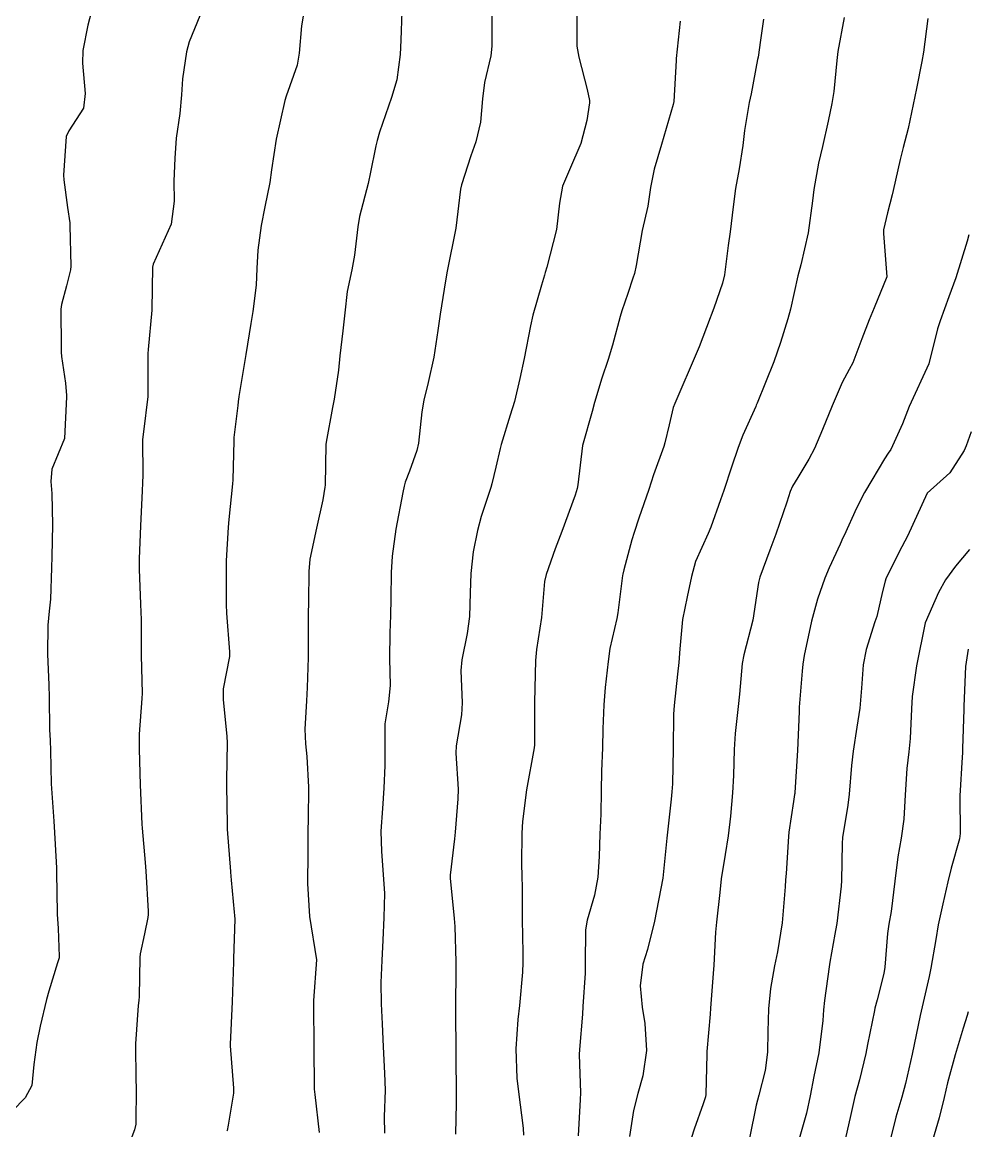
# Model space of a CAD drawing. Header units: metres. Extents: x 318500 to 325275, y 7408834 to 7428799.
# Drawn here: x 319834.5 to 319878.3, y 7411127 to 7411178.4 of the extents above; entities that cross this region are included whole.
import ezdxf

# ---------------------------------------------------------------- set-up
doc = ezdxf.new("R2010")
doc.units = ezdxf.units.M
doc.header["$MEASUREMENT"] = 0
doc.layers.add('Curvas de Nivel 1m', color=11, linetype='Continuous')
doc.layers.add('Curvas de Nivel 5m', color=15, linetype='Continuous')

msp = doc.modelspace()

# ---------------------------------------------------------------- linework, layer by layer
at = {"layer": 'Curvas de Nivel 1m', "flags": 128}
for points, elevation in [([(319842.715, 7411178.664), (319842.228, 7411177.456), (319842.101, 7411176.989), (319841.92, 7411175.743), (319841.872, 7411174.992), (319841.784, 7411174.126), (319841.628, 7411172.995), (319841.555, 7411172.067), (319841.513, 7411170.996), (319841.526, 7411170.066), (319841.389, 7411168.998), (319840.561, 7411167.144), (319840.524, 7411167.011), (319840.493, 7411165.048), (319840.491, 7411165.011), (319840.319, 7411163.197), (319840.309, 7411163.013), (319840.314, 7411162.829), (319840.313, 7411161.013), (319840.1, 7411159.37), (319840.069, 7411159.016), (319840.076, 7411157.364), (319840.066, 7411157.015), (319840.044, 7411156.644), (319839.963, 7411155.017), (319839.908, 7411153.487), (319839.914, 7411153.017), (319839.97, 7411151.391), (319839.987, 7411151.015), (319839.997, 7411150.676), (319839.999, 7411149.015), (319840.042, 7411147.266), (319840.035, 7411147.014), (319839.914, 7411145.367), (319839.904, 7411145.015), (319839.902, 7411144.661), (319839.949, 7411143.014), (319840.036, 7411141.19), (319840.046, 7411141.012), (319840.186, 7411139.41), (319840.217, 7411139.009), (319840.318, 7411137.164), (319840.323, 7411137.008), (319840.303, 7411136.862), (319840.147, 7411136.113), (319839.959, 7411135.186), (319839.944, 7411135.013), (319839.909, 7411133.207), (319839.892, 7411133.013), (319839.866, 7411132.782), (319839.737, 7411131.015), (319839.759, 7411129.31), (319839.768, 7411129.014), (319839.754, 7411127.284), (319839.692, 7411127.015), (319839.221, 7411125.802)], 794), ([(319847.553, 7411178.918), (319847.437, 7411178.191), (319847.32, 7411176.921), (319847.224, 7411176.379), (319846.72, 7411174.929), (319846.658, 7411174.735), (319846.256, 7411172.936), (319846.04, 7411171.517), (319845.963, 7411170.94), (319845.736, 7411169.8), (319845.563, 7411168.945), (319845.41, 7411167.789), (319845.364, 7411166.948), (319845.324, 7411166.172), (319845.175, 7411164.95), (319845.081, 7411164.393), (319844.855, 7411162.955), (319844.528, 7411161.007), (319844.519, 7411160.959), (319844.515, 7411160.924), (319844.475, 7411160.598), (319844.3, 7411159.114), (319844.295, 7411158.962), (319844.24, 7411157.144), (319844.227, 7411156.962), (319844.061, 7411155.305), (319844.032, 7411154.964), (319843.94, 7411153.401), (319843.934, 7411152.964), (319843.945, 7411151.365), (319843.96, 7411150.964), (319844.098, 7411149.186), (319844.089, 7411148.962), (319843.804, 7411147.458), (319843.8, 7411146.965), (319843.972, 7411145.256), (319843.985, 7411144.963), (319843.955, 7411143.251), (319843.957, 7411142.963), (319843.979, 7411141.197), (319843.99, 7411140.962), (319844.14, 7411139.002), (319844.143, 7411138.96), (319844.176, 7411138.597), (319844.315, 7411137.111), (319844.325, 7411136.958), (319844.334, 7411136.781), (319844.278, 7411134.958), (319844.274, 7411134.812), (319844.22, 7411132.958), (319844.12, 7411130.999), (319844.123, 7411130.959), (319844.125, 7411130.914), (319844.286, 7411128.956), (319844.275, 7411128.728), (319844.024, 7411127.246), (319843.984, 7411126.997), (319843.977, 7411126.96)], 793), ([(319852.079, 7411178.86), (319852.031, 7411177.529), (319852.006, 7411176.86), (319851.843, 7411175.692), (319851.604, 7411174.866), (319851.043, 7411173.273), (319850.932, 7411172.876), (319850.881, 7411172.632), (319850.617, 7411171.342), (319850.53, 7411170.962), (319850.512, 7411170.881), (319850.121, 7411169.351), (319850.048, 7411168.885), (319849.891, 7411167.563), (319849.759, 7411166.888), (319849.553, 7411165.881), (319849.441, 7411164.891), (319849.352, 7411164.057), (319849.209, 7411162.893), (319849.149, 7411162.238), (319848.939, 7411160.895), (319848.859, 7411160.511), (319848.575, 7411158.899), (319848.562, 7411158.786), (319848.52, 7411156.899), (319848.512, 7411156.807), (319848.413, 7411156.225), (319848.123, 7411154.904), (319847.813, 7411153.474), (319847.768, 7411152.909), (319847.754, 7411151.504), (319847.738, 7411150.909), (319847.739, 7411150.314), (319847.734, 7411148.909), (319847.691, 7411147.518), (319847.655, 7411146.91), (319847.592, 7411145.589), (319847.619, 7411144.91), (319847.677, 7411144.331), (319847.755, 7411142.907), (319847.737, 7411141.387), (319847.726, 7411140.907), (319847.718, 7411139.376), (319847.71, 7411138.907), (319847.707, 7411138.439), (319847.808, 7411136.905), (319848.13, 7411134.9), (319847.99, 7411133.014), (319847.986, 7411132.902), (319847.987, 7411132.79), (319848.004, 7411130.901), (319848.017, 7411128.934), (319848.016, 7411128.901), (319848.046, 7411128.655), (319848.25, 7411126.898)], 792), ([(319856.256, 7411178.805), (319856.255, 7411177.246), (319856.201, 7411176.805), (319855.914, 7411175.565), (319855.818, 7411174.808), (319855.726, 7411173.733), (319855.51, 7411172.811), (319855.276, 7411172.168), (319854.839, 7411170.818), (319854.799, 7411170.626), (319854.58, 7411168.82), (319854.181, 7411166.826), (319854.104, 7411166.378), (319853.855, 7411164.83), (319853.755, 7411164.068), (319853.563, 7411162.834), (319853.307, 7411161.656), (319853.101, 7411160.841), (319853.007, 7411160.307), (319852.846, 7411158.844), (319852.781, 7411158.509), (319852.43, 7411157.545), (319852.238, 7411157.038), (319852.188, 7411156.853), (319852.132, 7411156.569), (319851.809, 7411154.859), (319851.632, 7411153.61), (319851.58, 7411152.862), (319851.565, 7411151.648), (319851.553, 7411150.862), (319851.525, 7411150.055), (319851.515, 7411148.862), (319851.546, 7411147.616), (319851.461, 7411146.862), (319851.296, 7411145.843), (319851.291, 7411144.865), (319851.287, 7411143.902), (319851.243, 7411142.865), (319851.178, 7411141.914), (319851.108, 7411140.867), (319851.132, 7411139.93), (319851.221, 7411138.864), (319851.283, 7411137.975), (319851.252, 7411136.864), (319851.196, 7411135.813), (319851.149, 7411134.865), (319851.107, 7411133.857), (319851.115, 7411132.865), (319851.163, 7411131.936), (319851.216, 7411130.863), (319851.276, 7411129.648), (319851.3, 7411128.861), (319851.267, 7411127.626), (319851.279, 7411126.861)], 791), ([(319872.583, 7411178.582), (319872.284, 7411176.999), (319872.236, 7411176.587), (319872.099, 7411175.158), (319872.003, 7411174.59), (319871.835, 7411173.776), (319871.575, 7411172.596), (319871.393, 7411171.834), (319871.175, 7411170.602), (319871.117, 7411170.088), (319870.914, 7411168.605), (319870.565, 7411167.113), (319870.439, 7411166.612), (319870.088, 7411165.066), (319869.968, 7411164.618), (319869.621, 7411163.516), (319869.314, 7411162.628), (319868.545, 7411160.703), (319868.519, 7411160.639), (319868.506, 7411160.613), (319868.479, 7411160.552), (319867.884, 7411159.221), (319867.664, 7411158.648), (319867.353, 7411157.734), (319866.997, 7411156.654), (319866.851, 7411156.22), (319866.403, 7411154.954), (319866.279, 7411154.662), (319865.692, 7411153.359), (319865.498, 7411152.673), (319865.299, 7411151.733), (319865.086, 7411150.679), (319864.966, 7411149.32), (319864.918, 7411148.681), (319864.857, 7411148.136), (319864.701, 7411146.684), (319864.676, 7411146.292), (319864.657, 7411144.684), (319864.624, 7411143.064), (319864.599, 7411142.685), (319864.564, 7411142.356), (319864.371, 7411140.688), (319864.357, 7411140.539), (319864.18, 7411138.69), (319863.786, 7411136.696), (319863.458, 7411135.383), (319863.252, 7411134.703), (319863.118, 7411133.702), (319863.215, 7411132.703), (319863.341, 7411131.95), (319863.411, 7411130.7), (319863.245, 7411129.52), (319863.019, 7411128.705), (319862.823, 7411127.924), (319862.626, 7411126.711)], 787), ([(319876.463, 7411178.534), (319876.254, 7411176.98), (319876.181, 7411176.538), (319875.926, 7411175.287), (319875.78, 7411174.543), (319875.54, 7411173.438), (319875.319, 7411172.55), (319875.182, 7411172.001), (319874.845, 7411170.556), (319874.799, 7411170.365), (319874.594, 7411169.524), (319874.407, 7411168.737), (319874.395, 7411168.562), (319874.56, 7411166.56), (319873.974, 7411165.131), (319873.739, 7411164.568), (319873.4, 7411163.688), (319872.975, 7411162.575), (319872.813, 7411162.26), (319872.491, 7411161.656), (319872.016, 7411160.587), (319871.573, 7411159.483), (319871.198, 7411158.599), (319870.942, 7411158.103), (319870.43, 7411157.264), (319870.185, 7411156.852), (319870.08, 7411156.615), (319869.917, 7411156.12), (319869.412, 7411154.625), (319869.129, 7411153.888), (319868.671, 7411152.635), (319868.609, 7411152.394), (319868.34, 7411150.64), (319867.927, 7411149.041), (319867.859, 7411148.645), (319867.728, 7411147.217), (319867.663, 7411146.646), (319867.52, 7411145.398), (319867.481, 7411144.648), (319867.448, 7411143.448), (319867.401, 7411142.648), (319867.305, 7411141.568), (319867.204, 7411140.65), (319867.066, 7411139.782), (319866.879, 7411138.653), (319866.81, 7411138.017), (319866.663, 7411136.655), (319866.621, 7411136.187), (319866.533, 7411134.656), (319866.51, 7411134.27), (319866.392, 7411132.657), (319866.373, 7411132.381), (319866.222, 7411130.659), (319866.211, 7411130.525), (319866.161, 7411128.659), (319866.148, 7411128.559), (319866.044, 7411128.231), (319865.634, 7411127.057), (319865.498, 7411126.668)], 786), ([(319864.986, 7411178.416), (319864.798, 7411176.688), (319864.79, 7411176.587), (319864.68, 7411174.69), (319864.659, 7411174.556), (319864.119, 7411172.698), (319863.773, 7411171.553), (319863.61, 7411170.705), (319863.475, 7411169.829), (319863.213, 7411168.711), (319862.936, 7411167.087), (319862.857, 7411166.716), (319862.781, 7411166.492), (319862.546, 7411165.792), (319862.277, 7411164.979), (319862.203, 7411164.723), (319861.85, 7411163.386), (319861.644, 7411162.729), (319861.353, 7411161.87), (319861.012, 7411160.735), (319860.896, 7411160.314), (319860.45, 7411158.74), (319860.239, 7411156.926), (319860.205, 7411156.743), (319860.111, 7411156.439), (319859.49, 7411154.754), (319859.19, 7411153.956), (319858.762, 7411152.764), (319858.699, 7411152.431), (319858.552, 7411150.767), (319858.325, 7411149.293), (319858.267, 7411148.771), (319858.224, 7411146.838), (319858.223, 7411146.771), (319858.222, 7411144.809), (319858.22, 7411144.771), (319858.216, 7411144.727), (319857.854, 7411142.776), (319857.677, 7411141.319), (319857.641, 7411140.779), (319857.623, 7411139.344), (319857.64, 7411138.778), (319857.651, 7411138.254), (319857.651, 7411136.778), (319857.687, 7411135.226), (319857.692, 7411134.777), (319857.67, 7411134.323), (319857.528, 7411132.779), (319857.453, 7411132.139), (319857.359, 7411130.781), (319857.415, 7411129.424), (319857.486, 7411128.778), (319857.703, 7411127.097), (319857.72, 7411126.775)], 789), ([(319868.847, 7411178.509), (319868.703, 7411177.524), (319868.587, 7411176.745), (319868.57, 7411176.641), (319868.263, 7411175.047), (319868.174, 7411174.645), (319867.954, 7411173.34), (319867.876, 7411172.648), (319867.709, 7411171.564), (319867.545, 7411170.651), (319867.44, 7411169.809), (319867.302, 7411168.653), (319867.209, 7411168.019), (319867.026, 7411166.655), (319866.938, 7411166.272), (319866.537, 7411165.105), (319866.41, 7411164.783), (319866.366, 7411164.662), (319865.856, 7411163.323), (319865.58, 7411162.674), (319864.916, 7411161.115), (319864.727, 7411160.686), (319864.662, 7411160.502), (319864.465, 7411159.702), (319864.274, 7411158.872), (319864.215, 7411158.694), (319863.745, 7411157.386), (319863.523, 7411156.703), (319863.066, 7411155.369), (319862.846, 7411154.713), (319862.743, 7411154.367), (319862.374, 7411152.978), (319862.316, 7411152.775), (319862.306, 7411152.721), (319862.084, 7411150.982), (319862.039, 7411150.723), (319861.726, 7411149.326), (319861.648, 7411148.727), (319861.509, 7411147.52), (319861.435, 7411146.729), (319861.399, 7411145.603), (319861.373, 7411144.729), (319861.334, 7411143.644), (319861.316, 7411142.729), (319861.295, 7411141.658), (319861.252, 7411140.73), (319861.225, 7411139.699), (319861.16, 7411138.73), (319861.002, 7411137.902), (319860.67, 7411136.735), (319860.599, 7411136.29), (319860.578, 7411134.736), (319860.571, 7411134.288), (319860.467, 7411132.736), (319860.45, 7411132.383), (319860.315, 7411130.738), (319860.302, 7411130.512), (319860.356, 7411128.737), (319860.352, 7411128.43), (319860.257, 7411126.738)], 788), ([(319878.463, 7411159.381), (319878.23, 7411158.727), (319878.142, 7411158.505), (319877.471, 7411157.477), (319876.42, 7411156.53), (319875.51, 7411154.543), (319875.131, 7411153.807), (319874.507, 7411152.558), (319874.473, 7411152.454), (319874.361, 7411151.979), (319874.086, 7411150.821), (319874.004, 7411150.563), (319873.603, 7411149.292), (319873.467, 7411148.569), (319873.386, 7411147.487), (319873.307, 7411146.57), (319873.168, 7411145.679), (319872.997, 7411144.573), (319872.924, 7411143.903), (319872.806, 7411142.574), (319872.742, 7411142.065), (319872.508, 7411140.577), (319872.485, 7411140.298), (319872.461, 7411138.577), (319872.444, 7411138.311), (319872.236, 7411136.579), (319872.224, 7411136.514), (319872.153, 7411136.099), (319871.922, 7411134.795), (319871.888, 7411134.584), (319871.67, 7411133.023), (319871.623, 7411132.587), (319871.59, 7411132.083), (319871.404, 7411130.59), (319871.167, 7411129.49), (319870.997, 7411128.596), (319870.837, 7411127.799), (319870.489, 7411126.603)], 784), ([(319878.391, 7411153.914), (319877.734, 7411153.156), (319877.28, 7411152.516), (319876.951, 7411151.931), (319876.34, 7411150.53), (319875.925, 7411148.536), (319875.726, 7411147.111), (319875.697, 7411146.539), (319875.644, 7411145.165), (319875.571, 7411144.54), (319875.482, 7411143.771), (319875.406, 7411142.543), (319875.338, 7411141.428), (319875.216, 7411140.545), (319875.067, 7411139.677), (319874.932, 7411138.549), (319874.753, 7411137.138), (319874.647, 7411136.553), (319874.589, 7411136.118), (319874.464, 7411134.555), (319874.417, 7411134.264), (319874.107, 7411133.046), (319874.002, 7411132.661), (319873.98, 7411132.561), (319873.663, 7411130.985), (319873.577, 7411130.565), (319873.283, 7411129.346), (319873.073, 7411128.57), (319872.881, 7411127.727), (319872.631, 7411126.574)], 783), ([(319878.328, 7411149.298), (319878.205, 7411148.502), (319878.128, 7411146.667), (319878.12, 7411146.503), (319878.07, 7411144.696), (319878.066, 7411144.503), (319878.054, 7411144.299), (319877.945, 7411142.504), (319877.96, 7411140.758), (319877.93, 7411140.504), (319877.543, 7411139.156), (319877.376, 7411138.512), (319877.146, 7411137.492), (319876.94, 7411136.518), (319876.825, 7411135.845), (319876.602, 7411134.523), (319876.517, 7411134.131), (319876.147, 7411132.529), (319876.098, 7411132.314), (319875.729, 7411130.535), (319875.425, 7411129.175), (319875.247, 7411128.542), (319874.978, 7411127.604), (319874.71, 7411126.55)], 782), ([(319878.323, 7411132.498), (319878.272, 7411132.324), (319878.092, 7411131.74), (319877.72, 7411130.505), (319877.369, 7411129.202), (319877.209, 7411128.513), (319876.98, 7411127.572), (319876.678, 7411126.52)], 781)]:
    msp.add_lwpolyline(points, dxfattribs=dict(at, elevation=elevation))
at = {"layer": 'Curvas de Nivel 5m', "flags": 128}
for points, elevation in [([(319837.737, 7411179.05), (319837.535, 7411178.225), (319837.298, 7411177.054), (319837.277, 7411176.458), (319837.408, 7411175.053), (319837.329, 7411174.378), (319836.643, 7411173.334), (319836.531, 7411173.062), (319836.407, 7411171.269), (319836.416, 7411171.063), (319836.591, 7411169.772), (319836.692, 7411169.059), (319836.696, 7411168.942), (319836.742, 7411167.058), (319836.728, 7411166.888), (319836.546, 7411166.149), (319836.315, 7411165.282), (319836.283, 7411165.064), (319836.287, 7411163.279), (319836.295, 7411163.063), (319836.31, 7411162.875), (319836.486, 7411161.63), (319836.543, 7411161.059), (319836.545, 7411160.994), (319836.45, 7411159.06), (319835.859, 7411157.639), (319835.818, 7411157.069), (319835.864, 7411156.518), (319835.887, 7411155.068), (319835.853, 7411153.593), (319835.847, 7411153.068), (319835.79, 7411151.626), (319835.733, 7411151.069), (319835.678, 7411150.414), (319835.662, 7411149.07), (319835.718, 7411147.65), (319835.737, 7411147.068), (319835.759, 7411145.577), (319835.778, 7411145.067), (319835.792, 7411144.603), (319835.831, 7411143.066), (319835.951, 7411141.326), (319835.971, 7411141.064), (319836.073, 7411139.17), (319836.075, 7411139.062), (319836.074, 7411138.957), (319836.111, 7411137.061), (319836.113, 7411137.014), (319836.149, 7411136.354), (319836.201, 7411135.059), (319836.192, 7411134.996), (319836.126, 7411134.762), (319835.716, 7411133.456), (319835.605, 7411133.067), (319835.325, 7411131.827), (319835.162, 7411131.074), (319835.03, 7411130.045), (319834.934, 7411129.077), (319834.621, 7411128.501), (319834.032, 7411127.905)], 795), ([(319860.186, 7411178.748), (319860.196, 7411177.249), (319860.279, 7411176.746), (319860.668, 7411175.241), (319860.778, 7411174.739), (319860.78, 7411174.618), (319860.651, 7411173.814), (319860.376, 7411172.744), (319859.856, 7411171.517), (319859.531, 7411170.756), (319859.386, 7411169.97), (319859.255, 7411168.76), (319858.802, 7411167.006), (319858.722, 7411166.768), (319858.685, 7411166.641), (319858.551, 7411166.171), (319858.15, 7411164.776), (319858.036, 7411164.29), (319857.743, 7411162.781), (319857.551, 7411161.844), (319857.297, 7411160.788), (319857.105, 7411160.156), (319856.684, 7411158.796), (319856.634, 7411158.61), (319856.434, 7411157.738), (319856.254, 7411156.97), (319856.206, 7411156.802), (319855.758, 7411155.455), (319855.586, 7411154.808), (319855.381, 7411153.814), (319855.27, 7411152.811), (319855.253, 7411151.915), (319855.213, 7411150.811), (319855.112, 7411150.032), (319854.859, 7411148.815), (319854.819, 7411148.308), (319854.871, 7411146.814), (319854.841, 7411146.255), (319854.596, 7411144.817), (319854.585, 7411144.488), (319854.692, 7411142.815), (319854.678, 7411142.371), (319854.547, 7411140.817), (319854.517, 7411140.506), (319854.319, 7411138.819), (319854.317, 7411138.68), (319854.508, 7411136.817), (319854.53, 7411136.441), (319854.581, 7411134.815), (319854.588, 7411134.35), (319854.572, 7411132.815), (319854.567, 7411132.344), (319854.577, 7411130.815), (319854.582, 7411130.306), (319854.604, 7411128.814), (319854.6, 7411128.256), (319854.56, 7411126.815)], 790), ([(319878.35, 7411168.503), (319878.282, 7411168.21), (319877.748, 7411166.512), (319877.436, 7411165.628), (319877.022, 7411164.523), (319876.902, 7411164.147), (319876.5, 7411162.53), (319875.595, 7411160.543), (319875.275, 7411159.741), (319874.738, 7411158.556), (319874.622, 7411158.383), (319874.443, 7411158.121), (319873.855, 7411157.139), (319873.529, 7411156.569), (319873.145, 7411155.841), (319872.572, 7411154.578), (319872.517, 7411154.46), (319872.394, 7411154.174), (319871.889, 7411153.075), (319871.681, 7411152.59), (319871.336, 7411151.614), (319871.06, 7411150.599), (319870.722, 7411149.002), (319870.662, 7411148.605), (319870.633, 7411148.287), (319870.498, 7411146.607), (319870.487, 7411146.407), (319870.416, 7411144.608), (319870.295, 7411142.664), (319870.29, 7411142.609), (319870.283, 7411142.565), (319870.235, 7411142.244), (319870.014, 7411140.812), (319869.996, 7411140.613), (319869.889, 7411138.91), (319869.867, 7411138.615), (319869.849, 7411138.287), (319869.702, 7411136.617), (319869.482, 7411135.278), (319869.356, 7411134.622), (319869.172, 7411133.566), (319869.073, 7411132.625), (319869.047, 7411131.583), (319869.032, 7411130.626), (319868.92, 7411129.774), (319868.62, 7411128.631), (319868.505, 7411128.171), (319868.194, 7411126.637)], 785)]:
    msp.add_lwpolyline(points, dxfattribs=dict(at, elevation=elevation))

doc.saveas('drawing.dxf')
